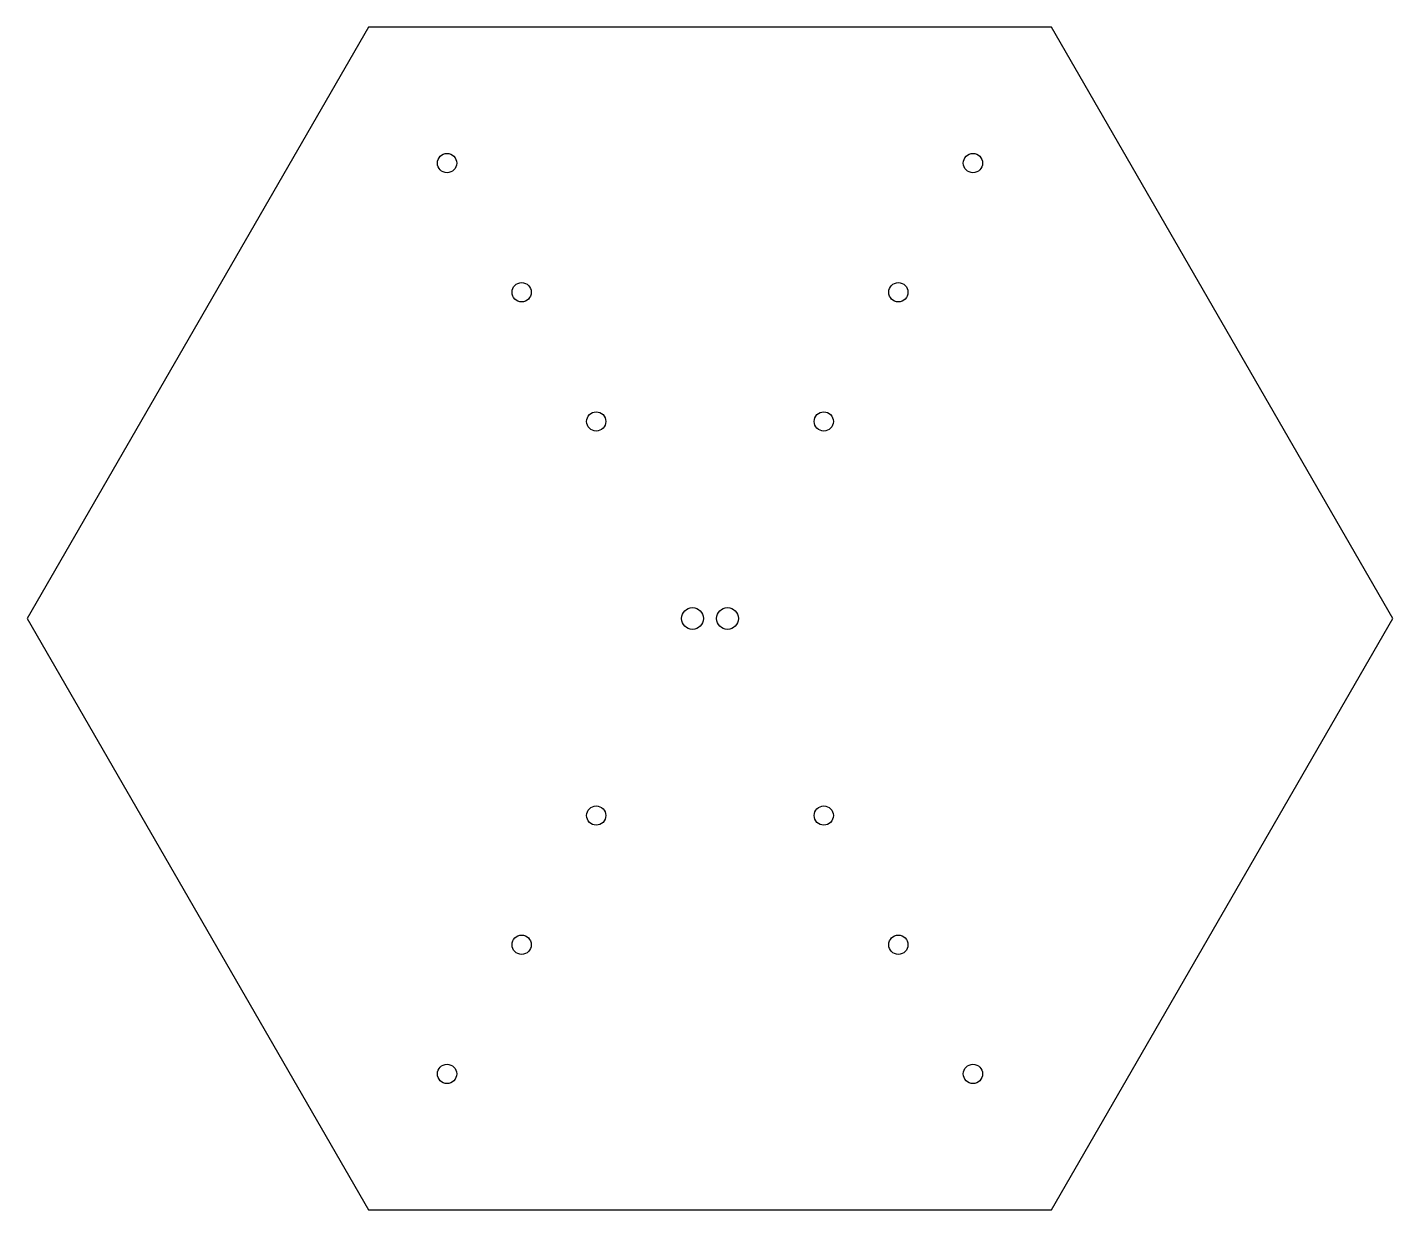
# Model space of a CAD drawing. Header units: millimetres. Extents: x -152 to 152, y -132 to 132.
import ezdxf

# ---------------------------------------------------------------- set-up
doc = ezdxf.new("R2010")
doc.units = ezdxf.units.MM
doc.layers.get('0').update_dxf_attribs({"linetype": 'CONTINUOUS'})

msp = doc.modelspace()

# ---------------------------------------------------------------- linework, layer by layer
msp.add_lwpolyline([(-76.2, 131.98), (-152.4, 0), (-76.2, -131.98), (76.2, -131.98), (152.4, 0), (76.2, 131.98)], close=True)
for centre, radius in [((-58.7, 101.67), 2.15), ((58.7, 101.67), 2.15), ((-42.05, 72.83), 2.15), ((42.05, 72.83), 2.15), ((-25.4, 43.99), 2.15), ((25.4, 43.99), 2.15), ((-3.9, 0), 2.45), ((3.9, 0), 2.45), ((-25.4, -43.99), 2.15), ((25.4, -43.99), 2.15), ((-42.05, -72.83), 2.15), ((42.05, -72.83), 2.15), ((-58.7, -101.67), 2.15), ((58.7, -101.67), 2.15)]:
    msp.add_circle(centre, radius)

doc.saveas('drawing.dxf')
